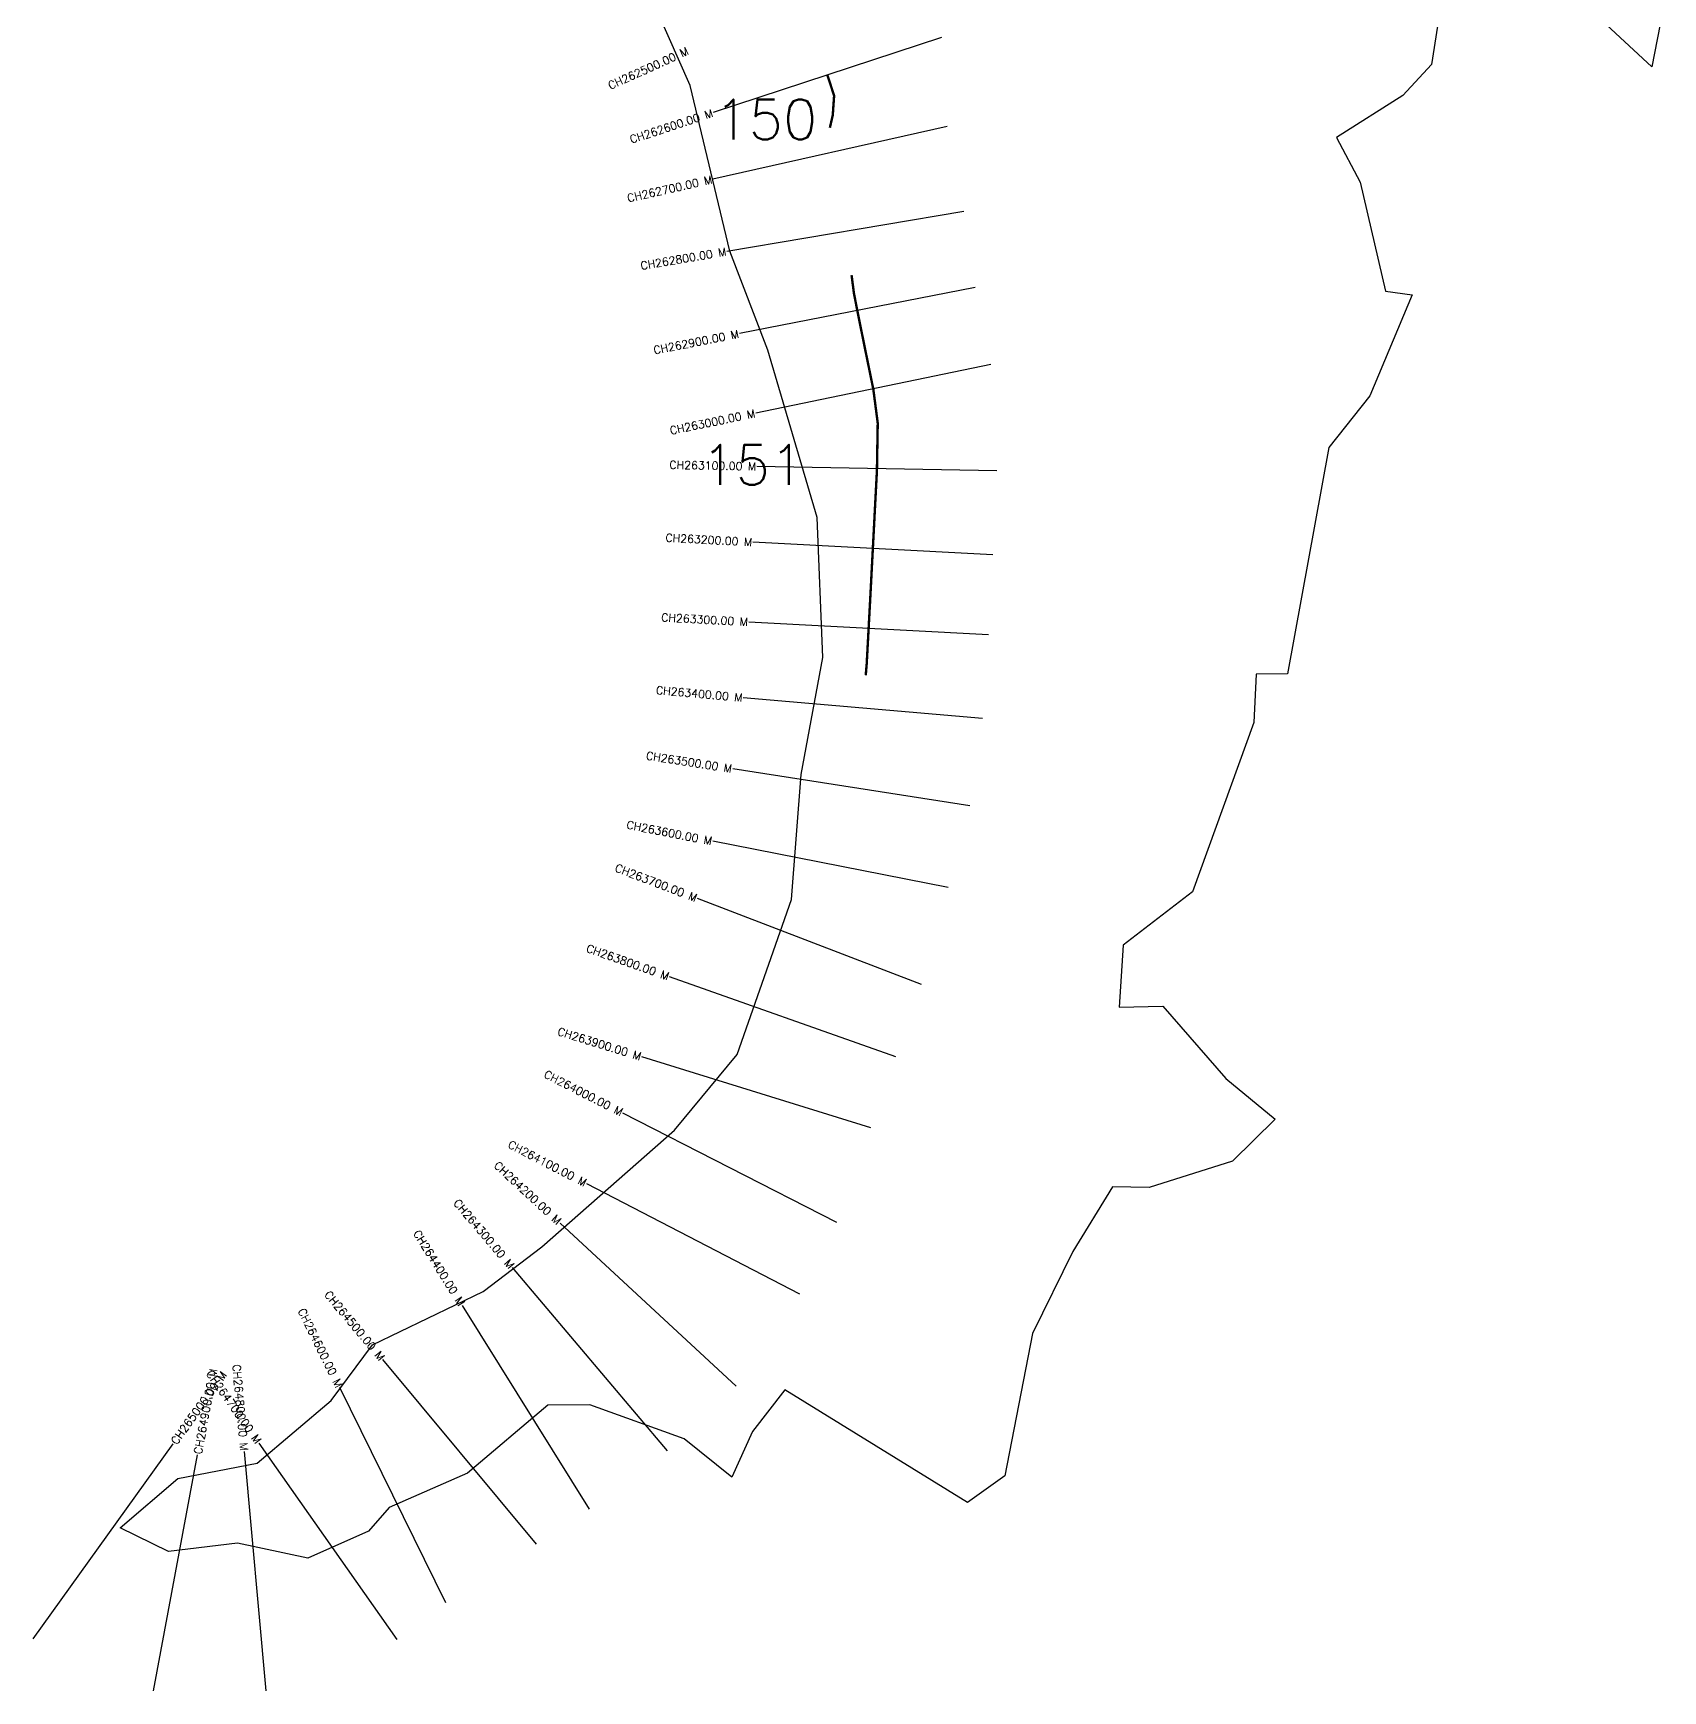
# Model space of a CAD drawing. Header units: metres. Extents: x 279213 to 282149, y 2032389 to 2036914.
# Drawn here: x 279911 to 281947, y 2032389 to 2034461 of the extents above; entities that cross this region are included whole.
import ezdxf
from ezdxf.enums import TextEntityAlignment as Align

# ---------------------------------------------------------------- set-up
doc = ezdxf.new("R2010")
doc.units = ezdxf.units.M
for name, color, linetype in [('ARTIFICIALLY PROTECTED', 4, 'Continuous'), ('CS', 134, 'Continuous'), ('CSMark', 6, 'Continuous'), ('village', 3, 'Continuous')]:
    doc.layers.add(name, color=color, linetype=linetype)
doc.styles.get("Standard").update_dxf_attribs({"font": 'simplex.shx'})

msp = doc.modelspace()

# ---------------------------------------------------------------- linework, layer by layer
at = {"layer": 'ARTIFICIALLY PROTECTED', "const_width": 3, "flags": 128}
for points in [[(280903.2, 2034409.2), (280911.8, 2034382.9), (280910.1, 2034358.5), (280906.5, 2034342.8)], [(280933.6, 2034158.6), (280936.6, 2034135.7), (280941.9, 2034108.6), (280951.3, 2034062.3), (280960.8, 2034015.9), (280966.3, 2033973.7), (280965.3, 2033914.4), (280956.8, 2033752), (280952.5, 2033672.5), (280951.3, 2033658.6)]]:
    msp.add_lwpolyline(points, dxfattribs=at)
at = {"layer": 'CS'}
for p, q in [((281045.8, 2034455.6), (280760.8, 2034361.9)), ((281053, 2034344.3), (280760.3, 2034278.6)), ((281073.7, 2034238.2), (280777.9, 2034188.3)), ((281088, 2034143.3), (280793.6, 2034085.6)), ((281107.6, 2034046.8), (280813.8, 2033986.2)), ((281115.3, 2033914.1), (280815.4, 2033919.5)), ((281110, 2033809.1), (280810.4, 2033824.8)), ((281104.7, 2033709.1), (280805.1, 2033725.1)), ((281097.1, 2033604.3), (280798.3, 2033630.5)), ((281081.5, 2033495.4), (280785.1, 2033541.6)), ((281054.5, 2033393.2), (280760.1, 2033451)), ((281021.1, 2033272.2), (280740.9, 2033379.4)), ((280988.9, 2033181.7), (280706, 2033281.6)), ((280957.8, 2033092.8), (280671.3, 2033181.6)), ((280915, 2032974.8), (280647.8, 2033111.3)), ((280869, 2032885.1), (280602.6, 2033023)), ((280789.5, 2032770.1), (280569.4, 2032973.9)), ((280703.5, 2032689.2), (280509.8, 2032918.2)), ((280606.2, 2032616.4), (280447.5, 2032871)), ((280540, 2032572.7), (280347.9, 2032803.2)), ((280426.7, 2032499.2), (280294.2, 2032768.3)), ((279910.9, 2032454.3), (280085.7, 2032698.1)), ((280365.9, 2032453.6), (280193.4, 2032699)), ((280061.3, 2032389.3), (280116.3, 2032684.2)), ((280201.9, 2032389.5), (280174.8, 2032688.3))]:
    msp.add_line(p, q, dxfattribs=at)
at = {"layer": 'village', "color": 6}
for points in [[(281665.9, 2034469.8, 0), (281658.5, 2034421.7, 0), (281622.4, 2034383, 0), (281539.7, 2034330.6, 0), (281569.3, 2034274.7, 0), (281600.7, 2034138.4, 0), (281634.2, 2034133.9, 0), (281581.1, 2034007.9, 0), (281529.9, 2033943.1, 0), (281478.3, 2033660.2, 0), (281439.1, 2033659.8, 0), (281436.4, 2033599.5, 0), (281359.5, 2033387.8, 0), (281272.9, 2033321.2, 0), (281268.2, 2033243.6, 0), (281322.4, 2033244.9, 0), (281401.4, 2033154.7, 0), (281462.8, 2033103.8, 0), (281409.8, 2033051.2, 0), (281305.6, 2033018.4, 0), (281259.6, 2033019.2, 0), (281210.2, 2032938.4, 0), (281159.6, 2032836, 0), (281125.2, 2032657.9, 0), (281078.3, 2032624.7, 0), (280850, 2032765.6, 0), (280809.7, 2032713.5, 0), (280784, 2032656.2, 0), (280724.5, 2032704.1, 0), (280606.4, 2032746.8, 0), (280554.2, 2032746.2, 0), (280453.7, 2032661.4, 0), (280355.6, 2032618.5, 0), (280330.1, 2032589, 0), (280254.2, 2032555.1, 0), (280166.1, 2032573.7, 0), (280079.9, 2032563.3, 0), (280019.6, 2032593, 0), (280091.6, 2032654.7, 0), (280190.6, 2032673.7, 0), (280283.1, 2032752.2, 0), (280334.9, 2032821.9, 0), (280473.1, 2032888.2, 0), (280546.6, 2032944.3, 0), (280712.4, 2033090, 0), (280790.8, 2033184.6, 0), (280858.6, 2033378.3, 0), (280870.6, 2033534.5, 0), (280897.9, 2033680.9, 0), (280890.8, 2033855.7, 0), (280828.9, 2034065, 0), (280781.3, 2034188.7, 0), (280732.1, 2034395.6, 0), (280620.4, 2034648, 0)], [(281947.4, 2034489.3, 0), (281933.6, 2034419.1, 0), (281848.6, 2034497.7, 0)]]:
    msp.add_polyline3d(points, dxfattribs=at)

# ---------------------------------------------------------------- texts
at = {"char_height": 50, "attachment_point": 1}
for s, insert in [('150', (280762.3, 2034378.3)), ('151', (280746, 2033946.6))]:
    msp.add_mtext_dynamic_manual_height_columns(s, width=84.374, gutter_width=1, heights=[74.2], dxfattribs=dict(at, insert=insert))
at = {"layer": 'CSMark'}
for s, rotation, p in [('CH262500.00 M', 24.337, (280729, 2034439.5)), ('CH262600.00 M', 18.2004, (280759.9, 2034361.6)), ('CH262700.00 M', 12.648, (280759.3, 2034278.3)), ('CH262800.00 M', 9.5699, (280776.9, 2034188.2)), ('CH262900.00 M', 11.0811, (280792.6, 2034085.4)), ('CH263000.00 M', 11.6559, (280812.8, 2033986)), ('CH263100.00 M', 358.9697, (280814.4, 2033919.6)), ('CH263200.00 M', 357.0051, (280809.4, 2033824.9)), ('CH263300.00 M', 356.9436, (280804.1, 2033725.2)), ('CH263400.00 M', 354.9865, (280797.3, 2033630.6)), ('CH263500.00 M', 351.1393, (280784.1, 2033541.7)), ('CH263600.00 M', 348.8879, (280759.1, 2033451.2)), ('CH263700.00 M', 339.0632, (280740, 2033379.8)), ('CH263800.00 M', 340.5565, (280705.1, 2033281.9)), ('CH263900.00 M', 342.7804, (280670.3, 2033181.9)), ('CH264000.00 M', 332.95, (280646.9, 2033111.7)), ('CH264100.00 M', 332.636, (280601.7, 2033023.5)), ('CH264200.00 M', 317.2025, (280568.7, 2032974.6)), ('CH264300.00 M', 310.2192, (280509.2, 2032919)), ('CH264400.00 M', 301.9548, (280446.9, 2032871.8)), ('CH264500.00 M', 309.8027, (280347.3, 2032804)), ('CH264600.00 M', 296.2252, (280293.7, 2032769.2)), ('CH264700.00 M', 305.1145, (280192.8, 2032699.8)), ('CH264800.00 M', 275.1917, (280174.7, 2032689.3))]:
    msp.add_text(s, height=10, rotation=rotation, dxfattribs=at).set_placement(p, align=Align.MIDDLE_RIGHT)
for s, rotation, p in [('CH265000.00 M', 54.3507, (280086.3, 2032698.9)), ('CH264900.00 M', 79.4496, (280116.4, 2032685.2))]:
    msp.add_text(s, height=10, rotation=rotation, dxfattribs=at).set_placement(p, align=Align.MIDDLE_LEFT)

doc.saveas('drawing.dxf')
